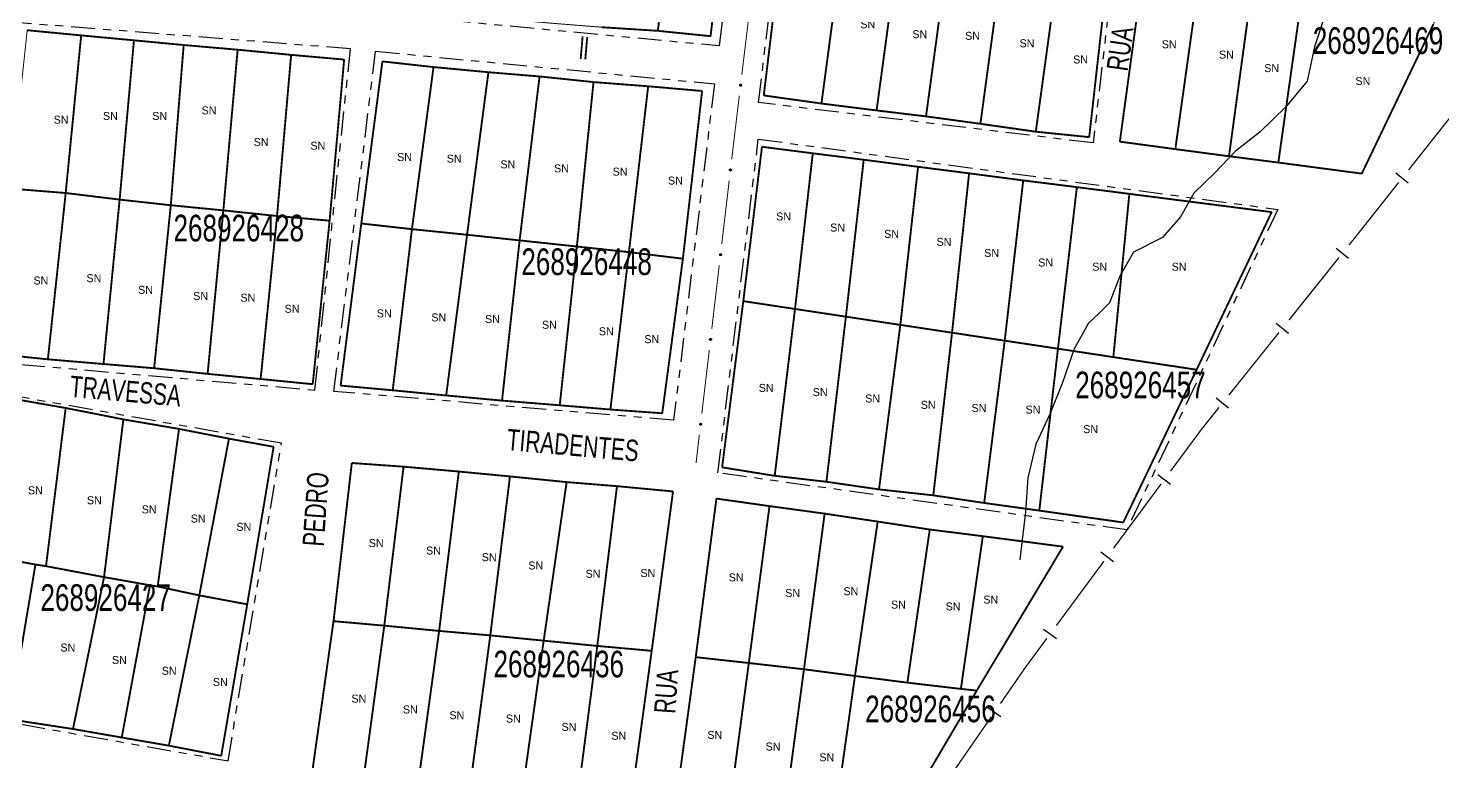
# Model space of a CAD drawing. Extents: x 211453 to 215163, y 4877397 to 4881305.
# Drawn here: x 213519.8 to 213785, y 4878293 to 4878430.5 of the extents above; entities that cross this region are included whole.
import ezdxf
from ezdxf.enums import TextEntityAlignment as Align

# ---------------------------------------------------------------- set-up
doc = ezdxf.new("R2010")
doc.units = 0
doc.header["$LTSCALE"] = 1.5
doc.header["$MEASUREMENT"] = 0
doc.linetypes.add('TRACO_13', pattern=[8, 5, -1, 1, -1])
doc.linetypes.add('TRACO_25', pattern=[8, 3, -1, 1, -1, 1, -1])
for name, color, linetype in [('CD_MALHA_LOTES', 7, 'CONTINUOUS'), ('CD_TXT_QUADRA', 255, 'CONTINUOUS'), ('HD-CURSO-INTER', 170, 'CONTINUOUS'), ('LM-LIM-SETORES-BAIRROS', 250, 'CONTINUOUS'), ('RU-QUADRA', 210, 'CONTINUOUS'), ('SV-EIXO-RUA-N-PAV', 6, 'CONTINUOUS'), ('SV-RUA-NAO-PAV', 7, 'CONTINUOUS'), ('SV-TXT-RUA-N-PAV', 7, 'CONTINUOUS'), ('Th_NmrPort', 1, 'CONTINUOUS')]:
    doc.layers.add(name, color=color, linetype=linetype)
doc.styles.add('ARIAL', font='ARIAL.SHX')

msp = doc.modelspace()

# ---------------------------------------------------------------- linework, layer by layer
at = {"layer": 'CD_MALHA_LOTES', "linetype": 'Continuous', "const_width": 0.35, "flags": 128}
for points in [[(213637.813407, 4878430.033246), (213641.289198, 4878459.22151)], [(213651.130291, 4878458.38397), (213647.696378, 4878429.028198)], [(213661.24105, 4878447.661147), (213657.670882, 4878417.915375)], [(213668.484576, 4878416.402673), (213672.470474, 4878446.343258)], [(213678.820103, 4878415.104939), (213682.852348, 4878444.952828)], [(213688.089633, 4878413.992595), (213692.121879, 4878443.747789)], [(213698.286117, 4878412.602166), (213702.318363, 4878442.450055)], [(213708.667992, 4878411.119041), (213712.746585, 4878440.874234)], [(213722.016116, 4878439.761891), (213718.679085, 4878410.099392)], [(213728.42569, 4878438.627664), (213724.430389, 4878409.254802)], [(213734.82557, 4878407.849048), (213738.931852, 4878437.184917)], [(213744.88781, 4878406.517281), (213748.883111, 4878435.85315)], [(213754.136192, 4878405.333488), (213758.279468, 4878434.59537)], [(213519.584302, 4878430.141959), (213529.699468, 4878429.174421)], [(213637.813407, 4878430.033246), (213627.344159, 4878430.703278)], [(213647.696378, 4878429.028198), (213637.813407, 4878430.033246)], [(213783.213106, 4878431.265952), (213769.784455, 4878403.261851)], [(213526.796855, 4878399.620542), (213529.699468, 4878429.174421)], [(213529.699468, 4878429.174421), (213539.59474, 4878428.250863)], [(213536.912022, 4878398.389131), (213539.59474, 4878428.250863)], [(213539.59474, 4878428.250863), (213548.918286, 4878427.371283)], [(213546.499441, 4878397.333635), (213548.918286, 4878427.371283)], [(213548.918286, 4878427.371283), (213559.033452, 4878426.491703)], [(213556.350734, 4878396.366097), (213559.033452, 4878426.491703)], [(213559.033452, 4878426.491703), (213569.060661, 4878425.524166)], [(213566.421922, 4878395.310602), (213569.060661, 4878425.524166)], [(213569.060661, 4878425.524166), (213578.999912, 4878424.644586)], [(213578.999912, 4878424.644586), (213576.273215, 4878394.431022)], [(213582.210378, 4878393.903274), (213586.168487, 4878424.292754)], [(213586.168487, 4878424.292754), (213595.755906, 4878423.237258)], [(213591.709839, 4878392.847779), (213595.755906, 4878423.237258)], [(213595.755906, 4878423.237258), (213606.046989, 4878422.269721)], [(213602.044901, 4878391.792283), (213606.046989, 4878422.269721)], [(213606.046989, 4878422.269721), (213615.634408, 4878421.478099)], [(213611.896194, 4878390.736787), (213615.634408, 4878421.478099)], [(213615.634408, 4878421.478099), (213625.749575, 4878420.422603)], [(213622.627067, 4878389.593334), (213625.749575, 4878420.422603)], [(213625.749575, 4878420.422603), (213635.996679, 4878419.630981)], [(213632.390402, 4878388.537838), (213635.996679, 4878419.630981)], [(213635.996679, 4878419.630981), (213646.111846, 4878418.751402)], [(213646.111846, 4878418.751402), (213642.505569, 4878387.306426)], [(213657.670882, 4878417.915375), (213668.484576, 4878416.402673)], [(213678.820103, 4878415.104939), (213668.484576, 4878416.402673)], [(213688.089633, 4878413.992595), (213678.820103, 4878415.104939)], [(213698.286117, 4878412.602166), (213688.089633, 4878413.992595)], [(213708.667992, 4878411.119041), (213698.286117, 4878412.602166)], [(213718.679085, 4878410.099392), (213708.667992, 4878411.119041)], [(213724.430389, 4878409.254802), (213734.82557, 4878407.849048)], [(213653.833714, 4878379.349059), (213657.331737, 4878408.28725)], [(213657.331737, 4878408.28725), (213666.858031, 4878407.066773)], [(213663.527398, 4878377.882487), (213666.858031, 4878407.066773)], [(213666.858031, 4878407.066773), (213676.406866, 4878405.863231)], [(213744.88781, 4878406.517281), (213734.82557, 4878407.849048)], [(213754.136192, 4878405.333488), (213744.88781, 4878406.517281)], [(213673.065638, 4878376.439432), (213676.406866, 4878405.863231)], [(213676.406866, 4878405.863231), (213686.596479, 4878404.53795)], [(213683.272686, 4878374.895193), (213686.596479, 4878404.53795)], [(213686.596479, 4878404.53795), (213696.162857, 4878403.312337)], [(213769.784455, 4878403.261851), (213754.136192, 4878405.333488)], [(213692.96637, 4878373.428621), (213696.162857, 4878403.312337)], [(213696.162857, 4878403.312337), (213706.311276, 4878401.983532)], [(213702.839014, 4878371.934973), (213706.311276, 4878401.983532)], [(213706.311276, 4878401.983532), (213716.370604, 4878400.723388)], [(213712.821585, 4878370.434963), (213716.370604, 4878400.723388)], [(213716.370604, 4878400.723388), (213726.209765, 4878399.462828)], [(213526.796855, 4878399.620542), (213516.417815, 4878400.456143)], [(213523.454452, 4878368.439441), (213526.796855, 4878399.620542)], [(213536.912022, 4878398.389131), (213526.796855, 4878399.620542)], [(213533.877472, 4878367.559861), (213536.912022, 4878398.389131)], [(213546.499441, 4878397.333635), (213536.912022, 4878398.389131)], [(213723.206074, 4878368.85361), (213726.209765, 4878399.462828)], [(213726.209765, 4878399.462828), (213752.891406, 4878396.044465)], [(213543.376933, 4878366.76824), (213546.499441, 4878397.333635)], [(213556.350734, 4878396.366097), (213546.499441, 4878397.333635)], [(213553.404142, 4878365.712744), (213556.350734, 4878396.366097)], [(213566.421922, 4878395.310602), (213556.350734, 4878396.366097)], [(213752.891406, 4878396.044465), (213738.815773, 4878366.491995)], [(213563.343393, 4878364.745206), (213566.421922, 4878395.310602)], [(213576.273215, 4878394.431022), (213566.421922, 4878395.310602)], [(213576.273215, 4878394.431022), (213573.106728, 4878363.777668)], [(213582.210378, 4878393.903274), (213578.340228, 4878363.513795)], [(213591.709839, 4878392.847779), (213582.210378, 4878393.903274)], [(213588.103563, 4878362.634215), (213591.709839, 4878392.847779)], [(213602.044901, 4878391.792283), (213591.709839, 4878392.847779)], [(213598.130772, 4878361.666677), (213602.044901, 4878391.792283)], [(213611.896194, 4878390.736787), (213602.044901, 4878391.792283)], [(213608.59777, 4878360.699139), (213611.896194, 4878390.736787)], [(213622.627067, 4878389.593334), (213611.896194, 4878390.736787)], [(213619.416601, 4878359.81956), (213622.627067, 4878389.593334)], [(213632.390402, 4878388.537838), (213622.627067, 4878389.593334)], [(213628.916062, 4878359.027938), (213632.390402, 4878388.537838)], [(213642.505569, 4878387.306426), (213632.390402, 4878388.537838)], [(213642.505569, 4878387.306426), (213638.635418, 4878358.324274)], [(213653.833714, 4878379.349059), (213649.858688, 4878348.184853)], [(213663.527398, 4878377.882487), (213653.833714, 4878379.349059)], [(213659.716753, 4878346.594843), (213663.527398, 4878377.882487)], [(213663.527398, 4878377.882487), (213673.065638, 4878376.439432)], [(213673.065638, 4878376.439432), (213669.415817, 4878345.481836)], [(213683.272686, 4878374.895193), (213673.065638, 4878376.439432)], [(213679.273882, 4878344.050826), (213683.272686, 4878374.895193)], [(213692.96637, 4878373.428621), (213683.272686, 4878374.895193)], [(213689.449949, 4878342.937819), (213692.96637, 4878373.428621)], [(213702.839014, 4878371.934973), (213692.96637, 4878373.428621)], [(213698.990012, 4878341.506809), (213702.839014, 4878371.934973)], [(213712.821585, 4878370.434963), (213702.839014, 4878371.934973)], [(213523.454452, 4878368.439441), (213513.075412, 4878369.494937)], [(213709.32508, 4878340.0758), (213712.821585, 4878370.434963)], [(213723.206074, 4878368.85361), (213712.821585, 4878370.434963)], [(213533.877472, 4878367.559861), (213523.454452, 4878368.439441)], [(213543.376933, 4878366.76824), (213533.877472, 4878367.559861)], [(213553.404142, 4878365.712744), (213543.376933, 4878366.76824)], [(213738.815773, 4878366.491995), (213723.206074, 4878368.85361)], [(213738.815773, 4878366.491995), (213725.066184, 4878337.849785)], [(213563.343393, 4878364.745206), (213553.404142, 4878365.712744)], [(213573.106728, 4878363.777668), (213563.343393, 4878364.745206)], [(213515.94719, 4878361.215735), (213526.796584, 4878359.312332)], [(213578.340228, 4878363.513795), (213588.103563, 4878362.634215)], [(213598.130772, 4878361.666677), (213588.103563, 4878362.634215)], [(213608.59777, 4878360.699139), (213598.130772, 4878361.666677)], [(213523.103983, 4878329.657321), (213526.796584, 4878359.312332)], [(213526.796584, 4878359.312332), (213537.60791, 4878357.180522)], [(213619.416601, 4878359.81956), (213608.59777, 4878360.699139)], [(213628.916062, 4878359.027938), (213619.416601, 4878359.81956)], [(213638.635418, 4878358.324274), (213628.916062, 4878359.027938)], [(213533.991446, 4878327.601646), (213537.60791, 4878357.180522)], [(213537.60791, 4878357.180522), (213548.038556, 4878355.391323)], [(213544.041411, 4878325.850516), (213548.038556, 4878355.391323)], [(213548.038556, 4878355.391323), (213557.403297, 4878353.564057)], [(213551.845361, 4878324.175522), (213557.403297, 4878353.564057)], [(213557.403297, 4878353.564057), (213565.778268, 4878352.041335)], [(213565.778268, 4878352.041335), (213560.829421, 4878322.500528)], [(213577.008342, 4878319.34088), (213580.434467, 4878348.995891)], [(213580.434467, 4878348.995891), (213590.14182, 4878348.310666)], [(213586.525355, 4878318.503382), (213590.14182, 4878348.310666)], [(213590.14182, 4878348.310666), (213600.496329, 4878347.397033)], [(213649.858688, 4878348.184853), (213659.716753, 4878346.594843)], [(213596.803729, 4878317.513613), (213600.496329, 4878347.397033)], [(213600.496329, 4878347.397033), (213610.089478, 4878346.483399)], [(213606.396877, 4878316.676116), (213610.089478, 4878346.483399)], [(213610.089478, 4878346.483399), (213620.710464, 4878345.417494)], [(213616.408774, 4878315.686347), (213620.710464, 4878345.417494)], [(213620.710464, 4878345.417494), (213630.151341, 4878344.656133)], [(213669.415817, 4878345.481836), (213659.716753, 4878346.594843)], [(213679.273882, 4878344.050826), (213669.415817, 4878345.481836)], [(213626.45874, 4878314.696577), (213630.151341, 4878344.656133)], [(213630.151341, 4878344.656133), (213640.658122, 4878343.666364)], [(213640.658122, 4878343.666364), (213636.660977, 4878313.782944)], [(213689.449949, 4878342.937819), (213679.273882, 4878344.050826)], [(213698.990012, 4878341.506809), (213689.449949, 4878342.937819)], [(213644.914929, 4878312.59525), (213648.792868, 4878342.326111)], [(213648.792868, 4878342.326111), (213658.742325, 4878340.915951)], [(213654.864387, 4878311.49846), (213658.742325, 4878340.915951)], [(213658.742325, 4878340.915951), (213669.083494, 4878339.505792)], [(213709.32508, 4878340.0758), (213698.990012, 4878341.506809)], [(213725.066184, 4878337.849785), (213709.32508, 4878340.0758)], [(213665.205556, 4878310.323327), (213669.083494, 4878339.505792)], [(213669.083494, 4878339.505792), (213679.032952, 4878338.017291)], [(213674.763303, 4878309.069852), (213679.032952, 4878338.017291)], [(213679.032952, 4878338.017291), (213688.786555, 4878336.528789)], [(213684.595248, 4878307.816377), (213688.786555, 4878336.528789)], [(213688.786555, 4878336.528789), (213698.736013, 4878335.275314)], [(213694.623048, 4878306.641244), (213698.736013, 4878335.275314)], [(213698.736013, 4878335.275314), (213713.777713, 4878333.316759)], [(213521.124445, 4878329.961866), (213511.150615, 4878331.789132)], [(213713.777713, 4878333.316759), (213697.600051, 4878306.327875)], [(213516.251734, 4878300.954011), (213521.124445, 4878329.961866)], [(213521.124445, 4878329.961866), (213523.103983, 4878329.657321)], [(213533.991446, 4878327.601646), (213523.103983, 4878329.657321)], [(213528.167034, 4878299.126745), (213533.991446, 4878327.601646)], [(213542.594825, 4878326.078924), (213533.991446, 4878327.601646)], [(213537.303366, 4878297.527887), (213542.594825, 4878326.078924)], [(213542.594825, 4878326.078924), (213544.041411, 4878325.850516)], [(213551.845361, 4878324.175522), (213544.041411, 4878325.850516)], [(213546.135154, 4878296.005165), (213551.845361, 4878324.175522)], [(213560.829421, 4878322.500528), (213551.845361, 4878324.175522)], [(213560.829421, 4878322.500528), (213555.956711, 4878294.101762)], [(213577.008342, 4878319.34088), (213572.820857, 4878289.685868)], [(213586.525355, 4878318.503382), (213577.008342, 4878319.34088)], [(213582.490142, 4878288.772235), (213586.525355, 4878318.503382)], [(213596.803729, 4878317.513613), (213586.525355, 4878318.503382)], [(213592.730447, 4878287.858602), (213596.803729, 4878317.513613)], [(213606.396877, 4878316.676116), (213596.803729, 4878317.513613)], [(213602.399732, 4878286.792697), (213606.396877, 4878316.676116)], [(213616.408774, 4878315.686347), (213606.396877, 4878316.676116)], [(213612.221289, 4878285.879063), (213616.408774, 4878315.686347)], [(213626.45874, 4878314.696577), (213616.408774, 4878315.686347)], [(213622.575799, 4878284.813158), (213626.45874, 4878314.696577)], [(213636.660977, 4878313.782944), (213626.45874, 4878314.696577)], [(213636.660977, 4878313.782944), (213632.549628, 4878283.747253)], [(213640.919478, 4878283.256101), (213644.914929, 4878312.59525)], [(213654.864387, 4878311.49846), (213644.914929, 4878312.59525)], [(213650.908107, 4878281.767599), (213654.864387, 4878311.49846)], [(213665.205556, 4878310.323327), (213654.864387, 4878311.49846)], [(213661.170933, 4878280.200756), (213665.205556, 4878310.323327)], [(213674.763303, 4878309.069852), (213665.205556, 4878310.323327)], [(213670.493654, 4878278.712254), (213674.763303, 4878309.069852)], [(213684.595248, 4878307.816377), (213674.763303, 4878309.069852)], [(213697.600051, 4878306.327875), (213680.521454, 4878277.380437)], [(213694.623048, 4878306.641244), (213684.595248, 4878307.816377)], [(213697.600051, 4878306.327875), (213694.623048, 4878306.641244)], [(213528.167034, 4878299.126745), (213516.251734, 4878300.954011)], [(213537.303366, 4878297.527887), (213528.167034, 4878299.126745)], [(213546.135154, 4878296.005165), (213537.303366, 4878297.527887)], [(213555.956711, 4878294.101762), (213546.135154, 4878296.005165)]]:
    msp.add_lwpolyline(points, dxfattribs=at)
at = {"layer": 'HD-CURSO-INTER', "linetype": 'TRACO_13'}
msp.add_polyline3d([(213762.896272, 4878433.080654, 3.643019), (213760.917744, 4878427.001971, 3.643019), (213759.559369, 4878420.623292, 3.643019), (213755.540264, 4878415.784545, 3.643019), (213750.741032, 4878411.085837, 3.643019), (213746.081516, 4878407.466913, 3.643019), (213742.242214, 4878403.408004, 3.643019), (213738.282832, 4878399.589059, 3.643019), (213735.783782, 4878395.170105, 3.643019), (213732.404482, 4878391.291123, 3.643019), (213726.984634, 4878388.552096, 3.643019), (213724.405608, 4878384.013172, 3.643019), (213722.506788, 4878379.014277, 3.643019), (213720.523779, 4878377.101961, 3.643019), (213718.567402, 4878375.215327, 3.643019), (213715.848439, 4878370.396467, 3.643019), (213713.63, 4878363.897884, 3.643019), (213711.291336, 4878358.159166, 3.643019), (213708.692609, 4878352.540448, 3.643019), (213707.194207, 4878346.201774, 3.643019), (213706.735928, 4878339.843016, 3.643019), (213706.137315, 4878334.624054, 3.643019), (213705.68309, 4878330.860883, 3.643019)], dxfattribs=at)
at = {"layer": 'LM-LIM-SETORES-BAIRROS', "const_width": 0.25}
for points in [[(213778.564092, 4878403.960762), (213787.872847, 4878415.722865)], [(213769.697694, 4878392.757599), (213776.702341, 4878401.608341)], [(213767.377655, 4878389.858917), (213769.252279, 4878392.201092)], [(213769.252279, 4878392.201092), (213769.697694, 4878392.757599)], [(213756.129913, 4878375.805863), (213765.503031, 4878387.516741)], [(213744.882172, 4878361.75281), (213754.25529, 4878373.463688)], [(213739.818769, 4878355.426538), (213743.007548, 4878359.410634)], [(213733.933112, 4878347.46989), (213739.28537, 4878354.705451)], [(213739.28537, 4878354.705451), (213739.818769, 4878355.426538)], [(213723.228597, 4878332.998769), (213732.149026, 4878345.058037)], [(213712.524082, 4878318.527647), (213721.444511, 4878330.586915)], [(213706.746649, 4878310.717304), (213710.739996, 4878316.115794)], [(213706.584635, 4878310.482769), (213706.746649, 4878310.717304)], [(213702.037728, 4878303.900548), (213706.584635, 4878310.482769)], [(213691.807186, 4878289.090551), (213700.332638, 4878301.432215)]]:
    msp.add_lwpolyline(points, dxfattribs=at)
at = {"layer": 'LM-LIM-SETORES-BAIRROS'}
for points in [[(213778.499135, 4878401.461606), (213776.146715, 4878403.323357)], [(213767.298994, 4878387.360155), (213764.956818, 4878389.234778)], [(213756.051252, 4878373.307101), (213753.709077, 4878375.181725)], [(213744.803511, 4878359.254048), (213742.461335, 4878361.128671)], [(213733.949648, 4878344.969945), (213731.537795, 4878346.754031)], [(213723.245133, 4878330.498824), (213720.83328, 4878332.282909)], [(213712.540618, 4878316.027702), (213710.128765, 4878317.811788)], [(213702.135168, 4878301.402448), (213699.666835, 4878303.107538)]]:
    msp.add_lwpolyline(points, dxfattribs=at)
at = {"layer": 'RU-QUADRA', "linetype": 'Continuous', "const_width": 0.18, "flags": 128}
for points in [[(213594.554475, 4878493.853782), (213603.851167, 4878492.848734), (213613.482875, 4878492.011195), (213624.161508, 4878490.838639), (213633.87697, 4878489.917345), (213644.429972, 4878488.912297), (213654.89922, 4878488.074757), (213651.130291, 4878458.38397), (213647.696378, 4878429.028198), (213637.813407, 4878430.033246), (213627.344159, 4878430.703278), (213617.921836, 4878431.457064), (213607.536342, 4878432.378358), (213597.988388, 4878433.04839), (213587.854156, 4878433.969684), (213591.036807, 4878463.492963)], [(213664.812847, 4878477.420485), (213675.854834, 4878476.00389), (213687.116161, 4878474.559156), (213695.8058, 4878473.725814), (213705.807121, 4878472.531626), (213716.470013, 4878471.258445), (213725.729283, 4878470.152861), (213722.016116, 4878439.761891), (213718.679085, 4878410.099392), (213708.667992, 4878411.119041), (213698.286117, 4878412.602166), (213688.089633, 4878413.992595), (213678.820103, 4878415.104939), (213668.484576, 4878416.402673), (213657.670882, 4878417.915375), (213661.24105, 4878447.661147)], [(213732.347004, 4878468.814384), (213743.038134, 4878467.556604), (213752.656451, 4878466.372811), (213762.49673, 4878465.263005), (213772.078054, 4878464.153199), (213782.214281, 4878462.969406), (213797.455615, 4878461.267704), (213783.213106, 4878431.265952), (213769.784455, 4878403.261851), (213754.136192, 4878405.333488), (213744.88781, 4878406.517281), (213734.82557, 4878407.849048), (213724.430389, 4878409.254802), (213728.42569, 4878438.627664)], [(213519.584302, 4878430.141959), (213529.699468, 4878429.174421), (213539.59474, 4878428.250863), (213548.918286, 4878427.371283), (213559.033452, 4878426.491703), (213569.060661, 4878425.524166), (213578.999912, 4878424.644586), (213576.273215, 4878394.431022), (213573.106728, 4878363.777668), (213563.343393, 4878364.745206), (213553.404142, 4878365.712744), (213543.376933, 4878366.76824), (213533.877472, 4878367.559861), (213523.454452, 4878368.439441), (213513.075412, 4878369.494937), (213516.417815, 4878400.456143)], [(213586.168487, 4878424.292754), (213595.755906, 4878423.237258), (213606.046989, 4878422.269721), (213615.634408, 4878421.478099), (213625.749575, 4878420.422603), (213635.996679, 4878419.630981), (213646.111846, 4878418.751402), (213642.505569, 4878387.306426), (213638.635418, 4878358.324274), (213628.916062, 4878359.027938), (213619.416601, 4878359.81956), (213608.59777, 4878360.699139), (213598.130772, 4878361.666677), (213588.103563, 4878362.634215), (213578.340228, 4878363.513795), (213582.210378, 4878393.903274)], [(213657.331737, 4878408.28725), (213666.858031, 4878407.066773), (213676.406866, 4878405.863231), (213686.596479, 4878404.53795), (213696.162857, 4878403.312337), (213706.311276, 4878401.983532), (213716.370604, 4878400.723388), (213726.209765, 4878399.462828), (213752.891406, 4878396.044465), (213738.815773, 4878366.491995), (213725.066184, 4878337.849785), (213709.32508, 4878340.0758), (213698.990012, 4878341.506809), (213689.449949, 4878342.937819), (213679.273882, 4878344.050826), (213669.415817, 4878345.481836), (213659.716753, 4878346.594843), (213649.858688, 4878348.184853), (213653.833714, 4878379.349059)], [(213505.682386, 4878362.918401), (213515.94719, 4878361.215735), (213526.796584, 4878359.312332), (213537.60791, 4878357.180522), (213548.038556, 4878355.391323), (213557.403297, 4878353.564057), (213565.778268, 4878352.041335), (213560.829421, 4878322.500528), (213555.956711, 4878294.101762), (213546.135154, 4878296.005165), (213537.303366, 4878297.527887), (213528.167034, 4878299.126745), (213516.251734, 4878300.954011), (213506.354041, 4878302.781278), (213495.811971, 4878304.526706), (213500.22761, 4878333.547106)], [(213580.434467, 4878348.995891), (213590.14182, 4878348.310666), (213600.496329, 4878347.397033), (213610.089478, 4878346.483399), (213620.710464, 4878345.417494), (213630.151341, 4878344.656133), (213640.658122, 4878343.666364), (213636.660977, 4878313.782944), (213632.549628, 4878283.747253), (213622.575799, 4878284.813158), (213612.221289, 4878285.879063), (213602.399732, 4878286.792697), (213592.730447, 4878287.858602), (213582.490142, 4878288.772235), (213572.820857, 4878289.685868), (213577.008342, 4878319.34088)], [(213648.792868, 4878342.326111), (213644.914929, 4878312.59525), (213640.919478, 4878283.256101), (213650.908107, 4878281.767599), (213661.170933, 4878280.200756), (213670.493654, 4878278.712254), (213680.521454, 4878277.380437), (213697.600051, 4878306.327875), (213713.777713, 4878333.316759), (213698.736013, 4878335.275314), (213688.786555, 4878336.528789), (213679.032952, 4878338.017291), (213669.083494, 4878339.505792), (213658.742325, 4878340.915951)]]:
    msp.add_lwpolyline(points, close=True, dxfattribs=at)
at = {"layer": 'SV-EIXO-RUA-N-PAV', "const_width": 0.18}
for points in [[(213654.990281, 4878433.735897), (213653.558774, 4878421.821586)], [(213653.081605, 4878417.85015), (213652.007975, 4878408.914417)], [(213652.007975, 4878408.914417), (213651.962418, 4878408.535243)], [(213651.962418, 4878408.535243), (213651.656969, 4878405.935023)], [(213651.190297, 4878401.962339), (213649.790281, 4878390.044288)], [(213649.323609, 4878386.071604), (213647.923593, 4878374.153552)], [(213647.456921, 4878370.180868), (213646.056905, 4878358.262817)], [(213645.590233, 4878354.290133), (213645.006893, 4878349.324278)], [(213645.006893, 4878349.324278), (213644.968907, 4878349.000911)]]:
    msp.add_lwpolyline(points, dxfattribs=at)
at = {"layer": 'SV-EIXO-RUA-N-PAV'}
for points in [[(213653.446624, 4878419.965391), (213653.477377, 4878419.927361), (213653.496031, 4878419.888387), (213653.502233, 4878419.851403), (213653.499193, 4878419.817292), (213653.492151, 4878419.782746), (213653.477367, 4878419.749482), (213653.452781, 4878419.716197), (213653.414848, 4878419.68508), (213653.373668, 4878419.668595), (213653.337734, 4878419.660574), (213653.301983, 4878419.661697), (213653.268537, 4878419.669099), (213653.234492, 4878419.685599), (213653.201005, 4878419.710844), (213653.170638, 4878419.749744), (213653.152613, 4878419.788078), (213653.147553, 4878419.824008), (213653.148909, 4878419.859943), (213653.156521, 4878419.895126), (213653.171221, 4878419.927695), (213653.196699, 4878419.961366), (213653.235491, 4878419.990829), (213653.273519, 4878420.009244), (213653.309369, 4878420.014807), (213653.344717, 4878420.012675), (213653.379453, 4878420.006034), (213653.413509, 4878419.992565), (213653.446624, 4878419.965391)], [(213651.549725, 4878404.078538), (213651.580578, 4878404.040589), (213651.599335, 4878404.001665), (213651.605635, 4878403.964697), (213651.602684, 4878403.930579), (213651.595734, 4878403.896013), (213651.581039, 4878403.86271), (213651.55654, 4878403.829361), (213651.51869, 4878403.798144), (213651.477553, 4878403.78155), (213651.441641, 4878403.773434), (213651.405887, 4878403.774462), (213651.372422, 4878403.781777), (213651.338333, 4878403.798186), (213651.304779, 4878403.823342), (213651.27431, 4878403.862162), (213651.256183, 4878403.900448), (213651.251028, 4878403.936365), (213651.25229, 4878403.972303), (213651.259808, 4878404.007507), (213651.274422, 4878404.040114), (213651.299812, 4878404.073853), (213651.338525, 4878404.103418), (213651.376505, 4878404.121933), (213651.41234, 4878404.127591), (213651.447693, 4878404.125553), (213651.482446, 4878404.119003), (213651.516538, 4878404.105624), (213651.549725, 4878404.078538)], [(213649.683037, 4878388.187802), (213649.71389, 4878388.149853), (213649.732647, 4878388.110929), (213649.738947, 4878388.073962), (213649.735996, 4878388.039843), (213649.729046, 4878388.005278), (213649.71435, 4878387.971975), (213649.689852, 4878387.938625), (213649.652002, 4878387.907408), (213649.610865, 4878387.890814), (213649.574953, 4878387.882699), (213649.539199, 4878387.883727), (213649.505733, 4878387.891041), (213649.471645, 4878387.90745), (213649.438091, 4878387.932607), (213649.407622, 4878387.971427), (213649.389495, 4878388.009713), (213649.38434, 4878388.04563), (213649.385601, 4878388.081568), (213649.39312, 4878388.116771), (213649.407734, 4878388.149379), (213649.433123, 4878388.183117), (213649.471837, 4878388.212682), (213649.509817, 4878388.231198), (213649.545651, 4878388.236856), (213649.581005, 4878388.234817), (213649.615758, 4878388.228268), (213649.64985, 4878388.214889), (213649.683037, 4878388.187802)], [(213647.816349, 4878372.297067), (213647.847202, 4878372.259118), (213647.865959, 4878372.220194), (213647.872259, 4878372.183226), (213647.869308, 4878372.149108), (213647.862358, 4878372.114542), (213647.847662, 4878372.081239), (213647.823164, 4878372.04789), (213647.785314, 4878372.016673), (213647.744177, 4878372.000079), (213647.708265, 4878371.991963), (213647.67251, 4878371.992991), (213647.639045, 4878372.000306), (213647.604957, 4878372.016715), (213647.571403, 4878372.041871), (213647.540934, 4878372.080691), (213647.522807, 4878372.118977), (213647.517652, 4878372.154894), (213647.518913, 4878372.190832), (213647.526432, 4878372.226036), (213647.541046, 4878372.258643), (213647.566435, 4878372.292382), (213647.605149, 4878372.321947), (213647.643129, 4878372.340462), (213647.678963, 4878372.34612), (213647.714317, 4878372.344082), (213647.74907, 4878372.337532), (213647.783162, 4878372.324153), (213647.816349, 4878372.297067)], [(213645.94966, 4878356.406331), (213645.980514, 4878356.368382), (213645.999271, 4878356.329458), (213646.005571, 4878356.292491), (213646.00262, 4878356.258372), (213645.99567, 4878356.223807), (213645.980974, 4878356.190504), (213645.956476, 4878356.157154), (213645.918626, 4878356.125937), (213645.877489, 4878356.109343), (213645.841577, 4878356.101227), (213645.805822, 4878356.102256), (213645.772357, 4878356.10957), (213645.738269, 4878356.125979), (213645.704715, 4878356.151136), (213645.674246, 4878356.189956), (213645.656119, 4878356.228242), (213645.650964, 4878356.264159), (213645.652225, 4878356.300097), (213645.659744, 4878356.3353), (213645.674358, 4878356.367908), (213645.699747, 4878356.401646), (213645.738461, 4878356.431211), (213645.77644, 4878356.449727), (213645.812275, 4878356.455385), (213645.847629, 4878356.453346), (213645.882382, 4878356.446797), (213645.916474, 4878356.433418), (213645.94966, 4878356.406331)]]:
    msp.add_lwpolyline(points, close=True, dxfattribs=at)
for points in [[(213653.156521, 4878419.895126), (213653.152613, 4878419.788078)], [(213653.163984, 4878419.907026), (213653.161905, 4878419.775339)], [(213653.171221, 4878419.927695), (213653.170638, 4878419.749744)], [(213653.185666, 4878419.938779), (213653.186286, 4878419.738052)], [(213653.196699, 4878419.961366), (213653.201005, 4878419.710844)], [(213653.217156, 4878419.972103), (213653.217604, 4878419.701305)], [(213653.235491, 4878419.990829), (213653.234492, 4878419.685599)], [(213653.253252, 4878419.998001), (213653.251037, 4878419.68217)], [(213653.273519, 4878420.009244), (213653.268537, 4878419.669099)], [(213653.290267, 4878420.008672), (213653.285122, 4878419.668454)], [(213653.309369, 4878420.014807), (213653.301983, 4878419.661697)], [(213653.326305, 4878420.011213), (213653.317474, 4878419.663193)], [(213653.344717, 4878420.012675), (213653.337734, 4878419.660574)], [(213653.362721, 4878420.005464), (213653.358065, 4878419.669311)], [(213653.379453, 4878420.006034), (213653.373668, 4878419.668595)], [(213653.395777, 4878419.99462), (213653.395242, 4878419.681336)], [(213653.413509, 4878419.992565), (213653.414848, 4878419.68508)], [(213653.428181, 4878419.978358), (213653.432367, 4878419.704362)], [(213653.446624, 4878419.965391), (213653.452781, 4878419.716197)], [(213653.462534, 4878419.943995), (213653.465538, 4878419.740232)], [(213653.477377, 4878419.927361), (213653.477367, 4878419.749482)], [(213653.488107, 4878419.90519), (213653.484836, 4878419.775021)], [(213653.496031, 4878419.888387), (213653.492151, 4878419.782746)], [(213651.259808, 4878404.007507), (213651.256183, 4878403.900448)], [(213651.26724, 4878404.019426), (213651.265509, 4878403.887734)], [(213651.274422, 4878404.040114), (213651.27431, 4878403.862162)], [(213651.288837, 4878404.051237), (213651.289988, 4878403.850511)], [(213651.299812, 4878404.073853), (213651.304779, 4878403.823342)], [(213651.32024, 4878404.084643), (213651.321403, 4878403.813847)], [(213651.338525, 4878404.103418), (213651.338333, 4878403.798186)], [(213651.356267, 4878404.110637), (213651.354887, 4878403.794801)], [(213651.376505, 4878404.121933), (213651.372422, 4878403.781777)], [(213651.393253, 4878404.121405), (213651.389008, 4878403.781175)], [(213651.41234, 4878404.127591), (213651.405887, 4878403.774462)], [(213651.429285, 4878404.124042), (213651.421374, 4878403.775999)], [(213651.447693, 4878404.125553), (213651.441641, 4878403.773434)], [(213651.465716, 4878404.118389), (213651.461948, 4878403.782224)], [(213651.482446, 4878404.119003), (213651.477553, 4878403.78155)], [(213651.4988, 4878404.107633), (213651.499094, 4878403.794348)], [(213651.516538, 4878404.105624), (213651.51869, 4878403.798144)], [(213651.531247, 4878404.091456), (213651.536158, 4878403.817472)], [(213651.549725, 4878404.078538), (213651.55654, 4878403.829361)], [(213651.565691, 4878404.057184), (213651.569234, 4878403.85343)], [(213651.580578, 4878404.040589), (213651.581039, 4878403.86271)], [(213651.591366, 4878404.018446), (213651.588439, 4878403.888269)], [(213651.599335, 4878404.001665), (213651.595734, 4878403.896013)], [(213649.39312, 4878388.116771), (213649.389495, 4878388.009713)], [(213649.400552, 4878388.12869), (213649.398821, 4878387.996999)], [(213649.407734, 4878388.149379), (213649.407622, 4878387.971427)], [(213649.422149, 4878388.160501), (213649.4233, 4878387.959776)], [(213649.433123, 4878388.183117), (213649.438091, 4878387.932607)], [(213649.453552, 4878388.193908), (213649.454715, 4878387.923112)], [(213649.471837, 4878388.212682), (213649.471645, 4878387.90745)], [(213649.489579, 4878388.219901), (213649.488199, 4878387.904065)], [(213649.509817, 4878388.231198), (213649.505733, 4878387.891041)], [(213649.526565, 4878388.23067), (213649.52232, 4878387.89044)], [(213649.545651, 4878388.236856), (213649.539199, 4878387.883727)], [(213649.562597, 4878388.233306), (213649.554686, 4878387.885264)], [(213649.581005, 4878388.234817), (213649.574953, 4878387.882699)], [(213649.599028, 4878388.227653), (213649.59526, 4878387.891489)], [(213649.615758, 4878388.228268), (213649.610865, 4878387.890814)], [(213649.632112, 4878388.216897), (213649.632406, 4878387.903612)], [(213649.64985, 4878388.214889), (213649.652002, 4878387.907408)], [(213649.664559, 4878388.20072), (213649.66947, 4878387.926736)], [(213649.683037, 4878388.187802), (213649.689852, 4878387.938625)], [(213649.699003, 4878388.166448), (213649.702546, 4878387.962694)], [(213649.71389, 4878388.149853), (213649.71435, 4878387.971975)], [(213649.724678, 4878388.127711), (213649.721751, 4878387.997534)], [(213649.732647, 4878388.110929), (213649.729046, 4878388.005278)], [(213647.526432, 4878372.226036), (213647.522807, 4878372.118977)], [(213647.533864, 4878372.237955), (213647.532133, 4878372.106263)], [(213647.541046, 4878372.258643), (213647.540934, 4878372.080691)], [(213647.555461, 4878372.269766), (213647.556612, 4878372.06904)], [(213647.566435, 4878372.292382), (213647.571403, 4878372.041871)], [(213647.586864, 4878372.303172), (213647.588027, 4878372.032376)], [(213647.605149, 4878372.321947), (213647.604957, 4878372.016715)], [(213647.622891, 4878372.329166), (213647.621511, 4878372.01333)], [(213647.643129, 4878372.340462), (213647.639045, 4878372.000306)], [(213647.659877, 4878372.339934), (213647.655632, 4878371.999704)], [(213647.678963, 4878372.34612), (213647.67251, 4878371.992991)], [(213647.695908, 4878372.342571), (213647.687998, 4878371.994528)], [(213647.714317, 4878372.344082), (213647.708265, 4878371.991963)], [(213647.73234, 4878372.336917), (213647.728572, 4878372.000753)], [(213647.74907, 4878372.337532), (213647.744177, 4878372.000079)], [(213647.765424, 4878372.326162), (213647.765718, 4878372.012877)], [(213647.783162, 4878372.324153), (213647.785314, 4878372.016673)], [(213647.797871, 4878372.309985), (213647.802782, 4878372.036001)], [(213647.816349, 4878372.297067), (213647.823164, 4878372.04789)], [(213647.832315, 4878372.275713), (213647.835858, 4878372.071959)], [(213647.847202, 4878372.259118), (213647.847662, 4878372.081239)], [(213647.85799, 4878372.236975), (213647.855063, 4878372.106798)], [(213647.865959, 4878372.220194), (213647.862358, 4878372.114542)], [(213645.659744, 4878356.3353), (213645.656119, 4878356.228242)], [(213645.667175, 4878356.347219), (213645.665445, 4878356.215528)], [(213645.674358, 4878356.367908), (213645.674246, 4878356.189956)], [(213645.688773, 4878356.37903), (213645.689924, 4878356.178305)], [(213645.699747, 4878356.401646), (213645.704715, 4878356.151136)], [(213645.720175, 4878356.412437), (213645.721339, 4878356.141641)], [(213645.738461, 4878356.431211), (213645.738269, 4878356.125979)], [(213645.756203, 4878356.43843), (213645.754823, 4878356.122594)], [(213645.77644, 4878356.449727), (213645.772357, 4878356.10957)], [(213645.793189, 4878356.449199), (213645.788944, 4878356.108969)], [(213645.812275, 4878356.455385), (213645.805822, 4878356.102256)], [(213645.82922, 4878356.451835), (213645.821309, 4878356.103793)], [(213645.847629, 4878356.453346), (213645.841577, 4878356.101227)], [(213645.865652, 4878356.446182), (213645.861884, 4878356.110018)], [(213645.882382, 4878356.446797), (213645.877489, 4878356.109343)], [(213645.898736, 4878356.435426), (213645.89903, 4878356.122141)], [(213645.916474, 4878356.433418), (213645.918626, 4878356.125937)], [(213645.931183, 4878356.419249), (213645.936094, 4878356.145265)], [(213645.94966, 4878356.406331), (213645.956476, 4878356.157154)], [(213645.965627, 4878356.384977), (213645.96917, 4878356.181223)], [(213645.980514, 4878356.368382), (213645.980974, 4878356.190504)], [(213645.991302, 4878356.34624), (213645.988375, 4878356.216063)], [(213645.999271, 4878356.329458), (213645.99567, 4878356.223807)]]:
    msp.add_lwpolyline(points, dxfattribs=at)
at = {"layer": 'SV-RUA-NAO-PAV', "linetype": 'TRACO_25'}
for points in [[(213649.378427, 4878427.257991, 8.069695), (213656.648407, 4878488.957168, 9.091236), (213593.131735, 4878495.079257, 9.091236), (213586.244385, 4878433.188765, 9.091236)], [(213656.688265, 4878416.577108, 8.939897), (213664.076931, 4878478.092055, 8.920979), (213726.622856, 4878470.875218, 8.845309), (213719.406018, 4878409.016611, 8.845309)], [(213514.530149, 4878431.814845, 10.793804), (213506.442838, 4878368.54353, 10.793804), (213573.519947, 4878362.676265, 10.585712), (213580.180085, 4878426.661167, 10.585712)], [(213584.905178, 4878426.205757, 8.069695), (213648.42185, 4878420.083669, 8.069695), (213640.769239, 4878357.045285, 8.069695), (213577.061252, 4878362.402112, 8.069695)], [(213649.080167, 4878347.154356, 9.10128), (213656.641658, 4878409.737764, 8.939897), (213754.056192, 4878396.545375, 8.939897), (213725.74082, 4878336.45565, 8.939897)], [(213567.242047, 4878352.701777, 10.585712), (213504.819522, 4878363.743497, 10.585712), (213494.808362, 4878304.191819, 9.541103), (213557.230888, 4878293.150099, 9.421152)]]:
    msp.add_polyline3d(points, close=True, dxfattribs=at)

# ---------------------------------------------------------------- texts
at = {"layer": 'CD_TXT_QUADRA', "style": 'ARIAL', "width": 0.7}
for s, p in [('268926469', (213760.602919, 4878425.697865)), ('268926428', (213547.012675, 4878390.544993)), ('268926448', (213612.217046, 4878384.237085)), ('268926457', (213716.055561, 4878361.136673)), ('268926427', (213522.0515, 4878321.263277)), ('268926436', (213606.999922, 4878308.805213)), ('268926456', (213676.682283, 4878300.39406))]:
    msp.add_text(s, height=5, dxfattribs=at).set_placement(p)
at = {"layer": 'SV-TXT-RUA-N-PAV', "style": 'ARIAL', "width": 0.7}
for s, rotation, p in [('RUA', 82, (213725.860391, 4878422.320682)), ('ll', 355, (213622.906377, 4878424.814378)), ('TRAVESSA ', 355, (213527.43345, 4878361.403255)), ('TIRADENTES', 355, (213609.369171, 4878351.428472)), ('PEDRO', 86, (213575.169914, 4878333.260116)), ('RUA', 86, (213641.074732, 4878301.910797))]:
    msp.add_text(s, height=4, rotation=rotation, dxfattribs=at).set_placement(p)
at = {"layer": 'Th_NmrPort', "color": 1}
for p in [(213675.776903, 4878431.259964), (213685.52119, 4878429.403909), (213695.420148, 4878429.094567), (213705.628449, 4878427.702526), (213732.286413, 4878427.510544), (213715.670929, 4878424.657691), (213743.006451, 4878425.574982), (213751.493148, 4878423.043862), (213768.603348, 4878420.634748), (213524.539796, 4878413.375405), (213533.784345, 4878414.073106), (213543.028894, 4878414.073106), (213552.273443, 4878415.119659), (213562.041269, 4878409.189194), (213572.681222, 4878408.491492), (213588.927673, 4878406.377616), (213598.229405, 4878406.072641), (213608.293574, 4878405.005229), (213618.357743, 4878404.242792), (213629.336836, 4878403.632842), (213639.70598, 4878401.955481), (213659.997716, 4878395.228596), (213670.119655, 4878393.144667), (213680.241595, 4878391.953851), (213690.06583, 4878390.465331), (213698.996952, 4878388.381402), (213709.118892, 4878386.595177), (213719.255676, 4878385.807694), (213734.14088, 4878385.807694), (213520.755339, 4878383.218849), (213530.69759, 4878383.654913), (213540.375837, 4878381.468003), (213550.70446, 4878380.320378), (213559.557566, 4878379.992485), (213567.836214, 4878377.918931), (213585.130333, 4878377.053175), (213595.346989, 4878376.290738), (213605.411158, 4878375.985763), (213616.085277, 4878374.918351), (213626.759395, 4878373.698452), (213635.283845, 4878372.220436), (213656.722971, 4878363.076554), (213666.859755, 4878362.289071), (213676.68399, 4878361.098254), (213687.103634, 4878359.907438), (213696.630165, 4878359.31203), (213706.752104, 4878359.014326), (213717.552071, 4878355.348527), (213519.716722, 4878343.884173), (213530.773253, 4878342.015464), (213541.051156, 4878340.30248), (213550.238978, 4878338.589496), (213558.803897, 4878337.032238), (213583.621547, 4878333.987774), (213594.366627, 4878332.586242), (213604.800256, 4878331.340436), (213613.520901, 4878329.783178), (213624.265981, 4878328.22592), (213634.543883, 4878328.381646), (213651.09641, 4878327.546045), (213661.694719, 4878324.627826), (213672.614166, 4878324.963809), (213698.835685, 4878323.389523), (213681.517716, 4878322.443937), (213691.765197, 4878322.107954), (213525.810381, 4878314.400979), (213535.46538, 4878312.065092), (213544.808928, 4878310.040656), (213554.399979, 4878307.934256), (213580.364306, 4878304.817196), (213590.019305, 4878302.792761), (213598.73995, 4878301.70268), (213609.329304, 4878301.079777), (213619.762932, 4878299.522519), (213629.09348, 4878297.859389), (213647.094304, 4878298.022807), (213658.013751, 4878295.838918), (213668.093241, 4878293.82302)]:
    msp.add_text('SN', height=1.5, dxfattribs=at).set_placement(p, align=Align.MIDDLE_LEFT)

doc.saveas('drawing.dxf')
